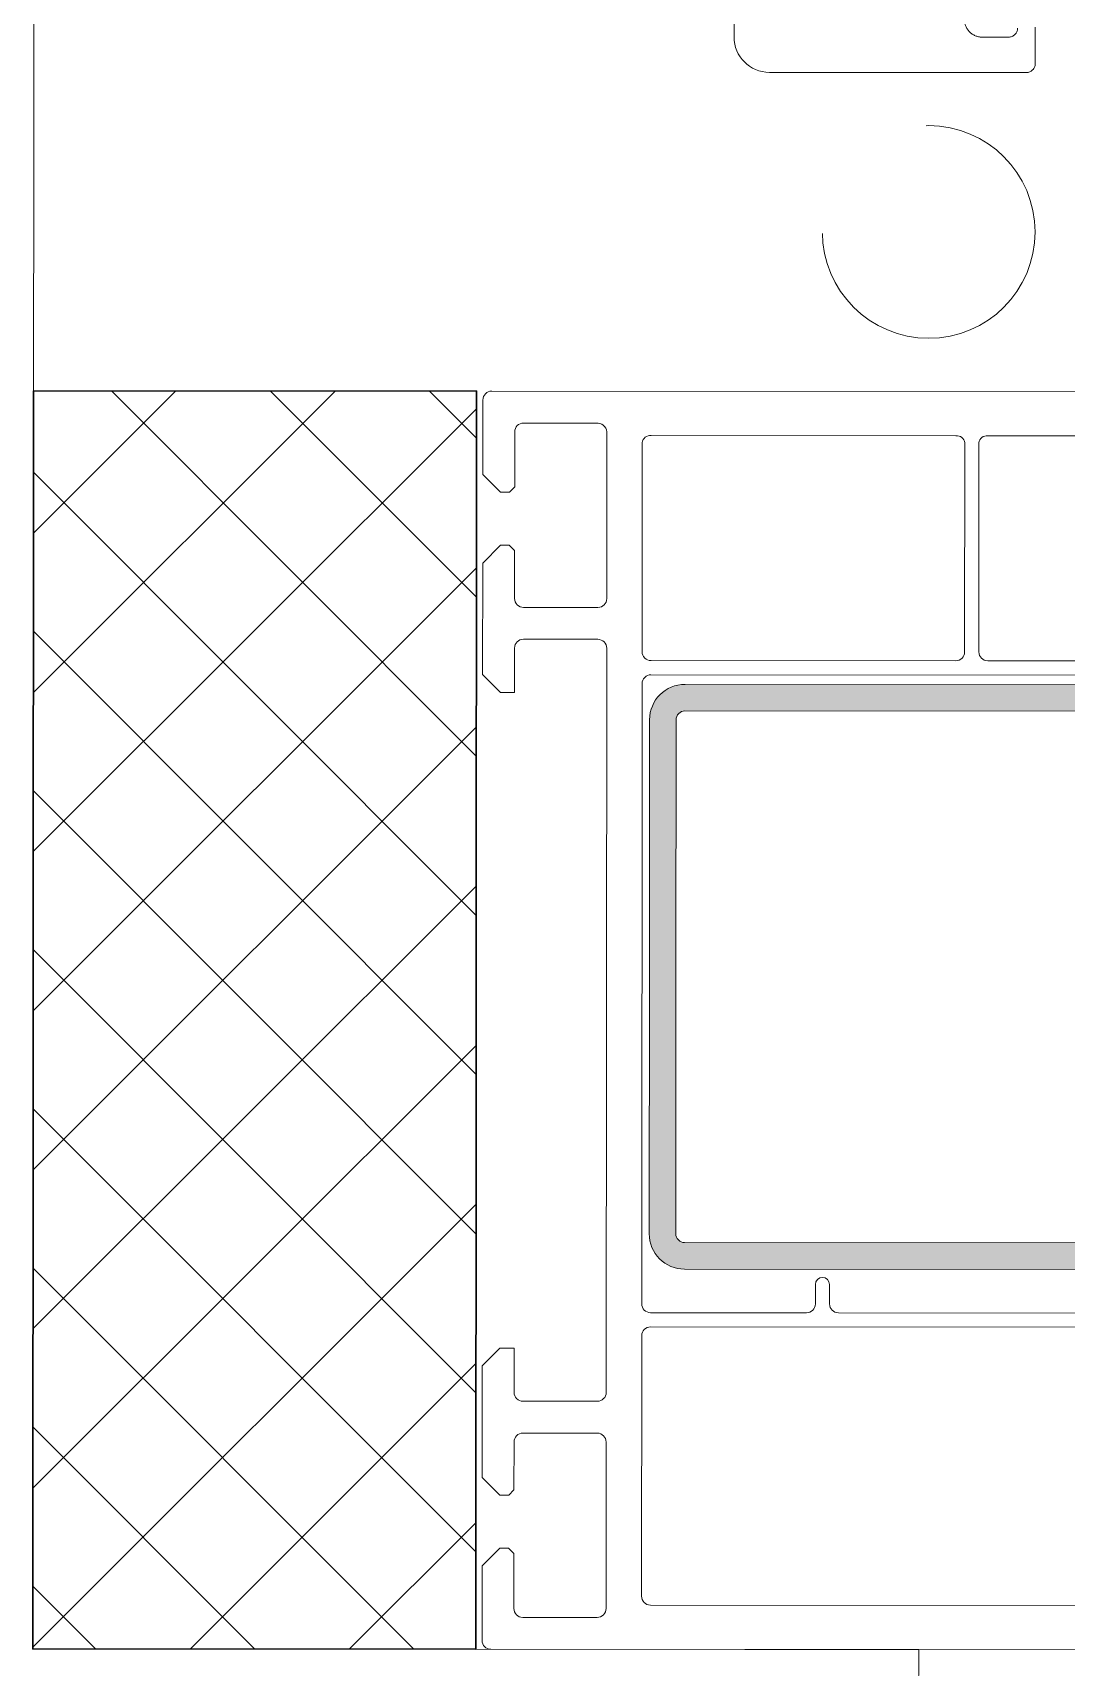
# Model space of a CAD drawing. Header units: millimetres. Extents: x 0 to 145404, y 0 to 194550.
# Drawn here: x 61705.4 to 61763.8, y 21542 to 21634.3 of the extents above; entities that cross this region are included whole.
import ezdxf

# ---------------------------------------------------------------- set-up
doc = ezdxf.new("R2010")
doc.units = ezdxf.units.MM
doc.linetypes.add('HIDDEN2', pattern=[0.1875, 0.125, -0.0625])
for name, color, linetype, lineweight in [('АР - детали окон', 152, 'Continuous', 0), ('АР - Окна', 150, 'Continuous', 9), ('АР - Окна - детали окон', 152, 'Continuous', 9), ('АР - окна - открывание', 251, 'Continuous', 5), ('АР - утеплитель', 40, 'Continuous', 30), ('АР - утеплитель - штриховка', 30, 'Continuous', 0)]:
    doc.layers.add(name, color=color, linetype=linetype, lineweight=lineweight)

# ---------------------------------------------------------------- blocks, each defined once
blk = doc.blocks.new('пф 1')
at = {"layer": 'АР - Окна - детали окон', "linetype": 'Continuous', "ltscale": 0.5}
h = blk.add_hatch(color=252, dxfattribs=at)
h.dxf.hatch_style = 1
edge = h.paths.add_edge_path()
edge.add_line((3.91986198304221, 2.418149762786925), (3.91986198304221, 16.95895873010159))
edge.add_arc((4.419861981305212, 16.95883664708748), 0.5000000131672641, 89.9999998009547, 179.9860103173129, ccw=False)
edge.add_line((4.41986198304221, 17.45883666025475), (27.91986198304221, 17.45883666025475))
edge.add_line((27.91986198304221, 17.45883666025475), (27.91986198304221, 18.95883666025475))
edge.add_line((27.91986198304221, 18.95883666025475), (4.41986198304221, 18.95883666025475))
edge.add_arc((4.419861982438418, 16.95883665713309), 2.000000003121659, 89.99999998270262, 179.9965028670595)
edge.add_line((2.41986198304221, 16.95895873010159), (2.41986198304221, 2.418149762786925))
edge.add_line((2.41986198304221, 2.418149762786925), (2.41986198304221, -12.04116333974525))
edge.add_arc((4.41986198304221, -12.04116333974525), 2, 180, 270)
edge.add_line((4.41986198304221, -14.04116333974525), (27.91986198304221, -14.04116333974525))
edge.add_line((27.91986198304221, -14.04116333974525), (27.91986198304221, -12.54116333974525))
edge.add_line((27.91986198304221, -12.54116333974525), (4.41986198304221, -12.54116333974525))
edge.add_arc((4.41986198304221, -12.04116333974525), 0.5, 180, 270, ccw=False)
edge.add_line((3.91986198304221, -12.04116333974525), (3.91986198304221, 2.418149762786925))
at = {"layer": 'АР - Окна - детали окон', "linetype": 'Continuous', "ltscale": 0.5, "flags": 128}
for points in [[(32.36129370192066, 7.47560703381896), (31.11026936257258, -16.3953594584018, 0.4296339059216521), (33.10752852912992, -18.50003128219396), (49.55226965108886, -18.50002979207784, -0.3888787350898707), (50.05036702519283, -18.95645190728828), (50.09792391350493, -19.50002970034257), (49.49996739858761, -19.50002970034257, 0.414213562373095), (48.99996742000803, -20.00002967938781), (48.99996742000803, -21.70002654753625, 0.414213562373095), (49.99996737763286, -22.70002650562674), (51.55730984220281, -22.70002650562674, 0.1989111104362972), (52.26441317377612, -22.40713671920821), (53.99996720952913, -20.67159947101027), (53.99996720952913, -20.00002967938781, 0.414213562373095), (53.49996723048389, -19.50002970034257), (52.8979115858674, -19.50002970034257), (52.96736914431676, -18.70612627640367, -0.2446997727135509), (53.21546865999699, -18.31669021071866), (54.49998244876042, -17.5000297841616), (55.49996714666486, -17.5000297841616, -0.414213562373095), (55.9999671257101, -18.00002976320684), (55.9999671257101, -21.50002961605787), (42.58581899665296, -34.91421596938744, -0.1989127693449194), (41.17160323495045, -35.5000043977052), (-6.500030308030546, -35.49999858764932, -0.4142135266766152), (-7.000030226074159, -34.99999860860407), (-7.000030226074159, -30.80001701507717), (-6.000060787890106, -29.80001705698669), (-5.500030288938433, -29.80001705698669), (-5.200030301697552, -30.10002085473388), (-5.200030301697552, -33.19999890401959, 0.4142135268077516), (-4.700030383188277, -33.69999888306484), (-0.5000000400468707, -33.69999939342961, 0.4142135979384391), (0, -33.19999941438437), (0, -23.79999899957329, 0.414213562373095), (-0.4999999790452421, -23.29999902052805), (-4.70003032265231, -23.29999902052805, 0.414213562373095), (-5.200030301697552, -23.79999899957329), (-5.200030301697552, -26.5000049858354), (-5.500060808844864, -26.8000171831809), (-6.000030267983675, -26.8000171831809), (-7.000030226074159, -25.80001722555608), (-7.000030226074159, -19.49999918043613), (-6.000030267983675, -18.49999922234565), (-5.200030301697552, -18.49999922234565), (-5.200030301697552, -20.9999991171062, 0.414213562373095), (-4.70003032265231, -21.49999909615144), (-0.4999999790452421, -21.49999909615144, 0.414213562373095), (0, -20.9999991171062), (0, 20.9999991171062, 0.414213562373095), (-0.4999999790452421, 21.49999909615144), (-4.699999802745879, 21.49999909615144, 0.414213562373095), (-5.199999781325459, 20.9999991171062), (-5.199999781325459, 18.49999922234565), (-5.999999748077244, 18.49999922234565), (-6.999999705702066, 19.49999917997047), (-6.999999705702066, 25.79998670518398), (-6.000030267983675, 26.79998666327447), (-5.499999769032001, 26.79998666327447), (-5.199999781325459, 26.49998667603359), (-5.199999781325459, 23.79999899957329, 0.414213562373095), (-4.699999802745879, 23.29999902052805), (-0.4999999790452421, 23.29999902052805, 0.414213562373095), (0, 23.79999899957329), (-9.313225746154785e-10, 33.09999860823154, 0.4142135623733432), (-0.4999999790452421, 33.69999858224764), (-4.699999802280217, 33.69999858271331, 0.414213562373095), (-5.199999781325459, 33.19999860413373), (-5.199999781325459, 30.10001323465258), (-5.500030288938433, 29.79998653708026), (-5.999999748077244, 29.79998653708026), (-6.999999705702066, 30.79998649470508), (-6.999999705702066, 34.99999852851033, -0.414213562373095), (-6.499999726656824, 35.49999850708991), (35.49999850755557, 35.49999850755557, -0.414213562373095), (35.99999848613515, 34.99999852851033), (35.99999848613515, 33.39999249577522, -0.7207611610681721), (33.29999400116503, 32.49999866494909), (31.4999986696057, 32.49999864352867, 0.414213562373095), (30.99999869661406, 31.99999866448343), (30.99999869661406, 9.999999579507858, 0.414213562373095), (31.4999986756593, 9.499999600462615), (32.49999863328412, 9.499999600462615), (33.49999859137461, 9.499999600462615, 0.414213562373095), (33.99999857041985, 9.999999579507858), (33.99999857041985, 12.99999945331365), (34.49999854946509, 12.99999945331365, -0.414213562373095), (35.99999848613515, 11.49999951664358), (35.99999848613515, 7.999469953589141, -0.4663076572329644), (35.4131744238548, 7.507066097576171), (32.94743253197521, 7.941842912696302, 0.4504671528256424)], [(1.999999912921339, 32.59999862965196, -0.4142135623733869), (2.49999989522621, 32.99999861558899), (19.69999917130917, 32.99999861558899, -0.4142135623728442), (20.19999915361404, 32.59999862965196), (20.19999915082008, 20.79999912530184, -0.414213562373095), (19.69999917177483, 20.29999914672226), (2.499999894760549, 20.29999914672226, -0.414213562373095), (1.999999915715307, 20.79999912530184)], [(28.99999878043309, 20.79999912530184, -0.414213562373095), (28.49999880185351, 20.29999914672226), (21.49999909615144, 20.29999914672226, -0.414213562373095), (20.9999991171062, 20.79999912530184), (20.99999911384657, 32.59999862965196, -0.4142135623733903), (21.49999909615144, 32.99999861558899), (28.49999880185351, 32.99999861279503, -0.414213562373095), (28.99999878043309, 32.49999863374978)], [(29.12687311274931, -16.02617069426924, -0.3989595459343815), (28.62755833007395, -16.50000269617885), (13.09999941289425, -16.50000157626346, -0.414213562373095), (12.59999947017059, -16.00000159721822), (12.59999947017059, -14.89999937359244, 0.9999999999999999), (11.79999950388446, -14.89999937359244), (11.79999950388446, -16.00000146729872, -0.414213562373095), (11.29999948805198, -16.50000144634396), (2.499999857973307, -16.5000007962808, -0.414213562373095), (1.999999915715307, -16.00000081723556), (1.999999915715307, 18.99999920139089, -0.414213562373095), (2.499999894760549, 19.49999917997047), (28.49999880185351, 19.49999917997047, -0.414213562373095), (28.99999878043309, 18.99999920139089), (28.99999878043309, 9.999999579507858, 0.2531713377411239), (30.13213230762631, 7.907407625578344, -0.2671474333782157), (30.35787378111854, 7.462721257936209)], [(1.999999915715307, -17.80000074161217, -0.414213562373095), (2.499999931082129, -17.30000076256692), (28.73349886806682, -17.30000267270952, -0.4296339059351017), (29.23281357809901, -17.82617062842473), (28.46241921046749, -32.5261708907783, -0.3989595816268721), (27.96310440264642, -33.00000289268792), (2.499999833293259, -32.99999976251274, -0.4142135263697975), (1.999999915715307, -32.4999997834675)], [(41.11094302590936, -32.85355734592304, -0.1989127693153482), (40.75738908536732, -33.00000445265323), (29.76557453768328, -33.00000311248004, -0.4296338699769703), (29.26625985186547, -32.47383515629917), (29.91581666469574, -20.07955291774124, -0.5993709350366213), (30.71428662305698, -19.7050887295045, 0.1617362482636682), (33.10752871213481, -20.50003119837493), (46.49996747914702, -20.50002997834235, -0.414213562373095), (46.99996750382707, -21.00002995692194), (46.99996750382707, -21.70002654753625, 0.2836264320426852), (48.6538328230381, -24.38105638930574, -0.5113893274584497), (48.78303094301373, -25.18144756834954)]]:
    blk.add_lwpolyline(points, format="xyb", close=True, dxfattribs=at)
at = {"layer": 'АР - Окна - детали окон', "color": 252, "linetype": 'Continuous', "ltscale": 0.5, "flags": 128}
blk.add_lwpolyline([(3.91986198304221, 2.418149762786925), (3.91986198304221, 16.95895873010159, -0.4141420506258557), (4.41986198304221, 17.45883666025475), (27.91986198304221, 17.45883666025475), (27.91986198304221, 18.95883666025475), (4.41986198304221, 18.95883666025475, 0.4141956854021884), (2.41986198304221, 16.95895873010159), (2.41986198304221, 2.418149762786925), (2.41986198304221, -12.04116333974525, 0.414213562373095), (4.41986198304221, -14.04116333974525), (27.91986198304221, -14.04116333974525), (27.91986198304221, -12.54116333974525), (4.41986198304221, -12.54116333974525, -0.414213562373095), (3.91986198304221, -12.04116333974525)], format="xyb", close=True, dxfattribs=at)
blk = doc.blocks.new('блок балконный дверной с проходом 750мм')
at = {"layer": 'АР - утеплитель - штриховка'}
h = blk.add_hatch(dxfattribs=at)
h.set_pattern_fill('ANSI37', color=256, scale=2, angle=360)
h.set_pattern_definition([(44.99999999999999, (-2619453.436677077, 1661577.841544422), (-4.490128060534574, 4.490128060534577), []), (134.9999999999999, (-2619453.436677077, 1661577.841544422), (-4.490128060534578, -4.490128060534573), [])])
h.paths.add_polyline_path([(-25.00015833203361, 8.999632776683683), (-0.0002799013527692296, 8.999632776683683), (-0.0002799008871079423, 79.99950333042554), (-25.00015833203361, 79.99950333042554)])
at = {"layer": 'АР - детали окон', "color": 251}
blk.add_lwpolyline([(-950.000098820652, 79.99791722252277), (-900.000098820652, 79.99791722252277), (-900.000098820652, 149.9979172225228), (-50.00009882065217, 149.9979172225228), (-50.00009882065217, 79.99791722252277), (-9.882065216970659e-05, 79.99791722252277), (-9.882065216970659e-05, -250.0020827774772), (-950.000098820652, -250.0020827774771)], close=True, dxfattribs=at)
at = {"layer": 'АР - детали окон', "color": 252, "linetype": 'Continuous', "ltscale": 0.5, "flags": 128}
blk.add_lwpolyline([(-0.0002799008871079423, 79.9997283817863), (-950.000098820652, 79.99791722205711)], dxfattribs=at)
at = {"layer": 'АР - окна - открывание', "color": 252, "linetype": 'HIDDEN2', "lineweight": 0, "ltscale": 150}
for points in [[(-52.51617145397177, -12.0003601630963, 0.4142135623730951), (-53.51616889626166, -11.00036272080277), (-55.01616711885436, -11.00036272079549, 0.4142135623730951), (-55.51616602206923, -11.5003616240231)], [(-56.51616421081417, -11.55469776008638), (-56.51616421082144, -9.500365063524697, -0.4142135623730951), (-56.01616548967286, -9.000366342379749), (-41.51619046412816, -9.00036634237793, -0.4142135623730951), (-39.51619499421213, -11.00036181229942), (-39.51619499327353, -67.50033679357901, -0.4142135623730951)]]:
    blk.add_lwpolyline(points, format="xyb", dxfattribs=at)
for centre, radius in [((-50.5144568612377, -0.0003663423633781804), 6), ((-50.5144568612377, -0.000366342370654138), 5.999999999999999)]:
    blk.add_circle(centre, radius, dxfattribs=at)
at = {"layer": 'АР - окна - открывание', "color": 252, "linetype": 'HIDDEN2', "lineweight": 0, "ltscale": 75}
blk.add_arc((-50.5144568612377, -0.0003663423633781804), 839.7754183786165, 180, 270, dxfattribs=at)
at = {"layer": 'АР - утеплитель', "color": 2}
blk.add_lwpolyline([(-0.0002799008871079423, 8.999632776214384), (-25.00015833110228, 8.999632776447214), (-25.00015833110228, 79.99950333018907), (-0.0002799008871079423, 79.9995033304219)], close=True, dxfattribs=at)
at = {"layer": 'АР - детали окон', "extrusion": (0, 0, -1), "xscale": -0.9999981892122862, "yscale": 0.9999981892122862, "zscale": -0.9999981892122862, "rotation": 180}
blk.add_blockref('пф 1', (32.35648458186188, 44.49956788201391), dxfattribs=at)
blk = doc.blocks.new('Квартира 1К 6300 тип 38-1')
at = {"layer": 'АР - Окна', "xscale": -1, "rotation": 180}
blk.add_blockref('блок балконный дверной с проходом 750мм', (5260.000098817982, -6400.002082780236), dxfattribs=at)
blk = doc.blocks.new('H_Section_2')
at = {"rotation": 56.96711930257281}
blk.add_blockref('Квартира 1К 6300 тип 38-1', (1542.844904627651, -12633.07270854362, 1.164974482949688e-09), dxfattribs=at)

msp = doc.modelspace()

# ---------------------------------------------------------------- block references
at = {"xscale": -1, "rotation": 56.92792192093123}
msp.add_blockref('H_Section_2', (57225.46005968036, 36206.1139151171, 1.044764153914768e-07), dxfattribs=at)

doc.saveas('drawing.dxf')
